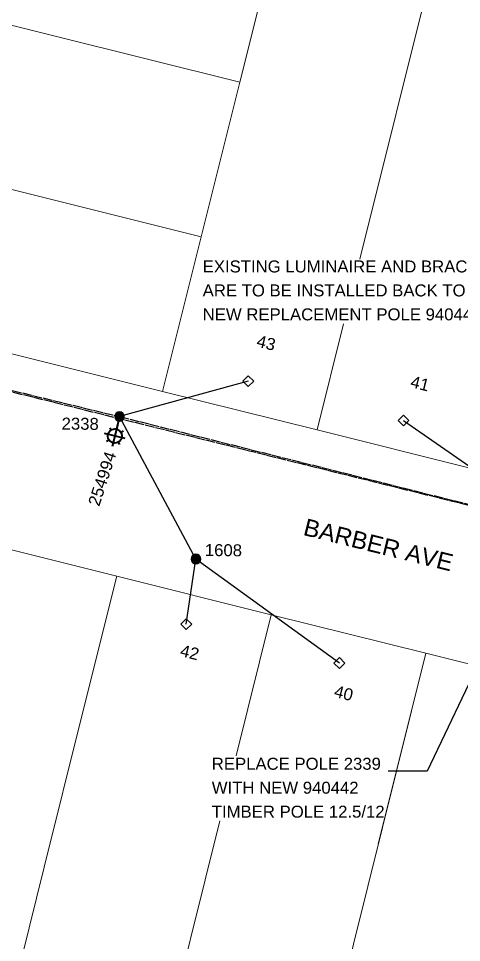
# Model space of a CAD drawing. Header units: metres. Extents: x 287062 to 288920, y 6261941 to 6263050.
# Drawn here: x 287783 to 287829.7, y 6262348.7 to 6262446 of the extents above; entities that cross this region are included whole.
import ezdxf
from ezdxf import colors
from ezdxf.entities.mleader import LeaderData, LeaderLine
from ezdxf.enums import TextEntityAlignment as Align
from ezdxf.math import Vec2, Vec3

# ---------------------------------------------------------------- set-up
doc = ezdxf.new("R2010")
doc.units = ezdxf.units.M
doc.linetypes.add('Cable Exist OH', pattern=[1, 1, 0])
doc.layers.get('0').update_dxf_attribs({"color": 6})
doc.layers.add('Cadastre Land Parcels_SP_EXT', color=9, linetype='Continuous', lineweight=5)
doc.layers.add('Cadastre Roads_SP_EXT', color=9, linetype='Continuous', lineweight=5)
for name, color, linetype in [('Equip_SP_SL_EXT', 7, 'Continuous'), ('Mains_HV_EXT', 7, 'Continuous'), ('Mains_LV_EXT', 7, 'Continuous'), ('Notes', 7, 'Continuous'), ('Services_SP_EXT', 7, 'Continuous'), ('SupportsOH_SP_TR_HV_LV_SL_EXT', 7, 'Continuous')]:
    doc.layers.add(name, color=color, linetype=linetype)
doc.styles.add('iecARIAL', font='arial.ttf', dxfattribs={"height": 2})
doc.styles.add('POLE_LABEL', font='arial.ttf')
doc.styles.get("Standard").update_dxf_attribs({"font": 'arial.ttf'})

# ---------------------------------------------------------------- blocks, each defined once
blk = doc.blocks.new('SL_LANTERN_EXT')
at = {"lineweight": 40}
for p, q in [((0, 1.97), (0, 6.47)), ((-2.25, 4.22), (2.25, 4.22)), ((-1.46, 5.68), (-1.06, 5.28)), ((1.46, 5.68), (1.06, 5.28)), ((-1.46, 2.76), (-1.06, 3.16)), ((0, 0), (0, 2.72)), ((1.46, 2.76), (1.06, 3.16))]:
    blk.add_line(p, q, dxfattribs=at)
blk.add_circle((0, 4.22), 1.5, dxfattribs=at)
at = {"style": 'iecARIAL', "flags": 8}
blk.add_attdef('ASSET_NUM', (1.5, 1.5), '', height=2.5, dxfattribs=at)
for tag, p, height, flags in [('OPERATING_VOLTAGE', (0.98, -1.65), 0.2, 9), ('ORIENTATION', (0.98, -1.85), 0.2, 9), ('OWNED_BY', (0.98, -2.05), 0.2, 9), ('CONSTRUCTED_VOLTAGE', (0.98, -0.65), 0.2, 9), ('CONTROL_TYPE', (0.98, -0.85), 0.2, 9), ('LANTERN_PURPOSE', (0.98, -1.05), 0.2, 9), ('LANTERN_TYPE', (0.98, -1.25), 0.2, 9), ('NO_PHASES', (0.98, -1.45), 0.2, 9), ('LNUMBER', (2.18, -3.25), 2.5, 8), ('STATE', (0.98, -2.25), 0.2, 9), ('USAGE', (0.98, -2.45), 0.2, 9), ('CEXIST', (0.98, -2.65), 0.2, 9), ('CNEW', (0.98, -2.85), 0.2, 9), ('CNUMBER', (0.98, -3.05), 0.2, 9), ('CREMOVE', (0.98, -3.25), 0.2, 9), ('CREPLACE', (0.98, -3.45), 0.2, 9), ('LKINGHEIGHT', (0.98, -3.65), 0.2, 9), ('LBRACKET', (0.98, -3.85), 0.2, 9), ('LBRACKETVOCAB', (0.98, -4.05), 0.2, 9), ('LCATEGORY', (0.98, -4.25), 0.2, 9), ('LCHARGE1', (0.98, -4.45), 0.2, 9), ('LCHARGE1PERCENT', (0.98, -4.65), 0.2, 9), ('LCHARGE2', (0.98, -4.85), 0.2, 9), ('LCHARGE2PERCENT', (0.98, -5.05), 0.2, 9), ('LCHARGE3', (0.98, -5.25), 0.2, 9), ('LCHARGE3PERCENT', (0.98, -5.45), 0.2, 9), ('LEXIST', (0.98, -5.65), 0.2, 9), ('LLAMP', (0.98, -5.85), 0.2, 9), ('LLAMPVOCAB', (0.98, -6.05), 0.2, 9), ('LMAST', (0.98, -6.25), 0.2, 9), ('LMASTVOCAB', (0.98, -6.45), 0.2, 9), ('LNEW', (0.98, -6.65), 0.2, 9), ('LANTNUMBER', (0.98, -6.85), 0.2, 9), ('LOUTREACH', (0.98, -7.25), 0.2, 9), ('LOUTREACHVOCAB', (0.98, -7.45), 0.2, 9), ('LRATECODE', (0.98, -7.65), 0.2, 9), ('LREMOVE', (0.98, -7.85), 0.2, 9), ('STREETNAME', (0.98, -9.25), 0.2, 9), ('SUBURB', (0.98, -9.45), 0.2, 1), ('LREPLACE', (0.98, -8.05), 0.2, 9), ('LTYPE', (0.98, -8.25), 0.2, 9), ('LTYPEVOCAB', (0.98, -8.45), 0.2, 9), ('LEGEND', (0.98, -8.65), 0.2, 9), ('LOCATION', (0.98, -8.85), 0.2, 9), ('NOTES', (0.98, -9.05), 0.2, 9)]:
    blk.add_attdef(tag, p, '', height=height, dxfattribs=dict(flags=flags))
blk = doc.blocks.new('CCP_EXT')
at = {"flags": 9}
for tag, p in [('STATE', (0, -1.8)), ('USAGE', (0, -1.2)), ('LEGEND', (0, -1.4)), ('LIFE_SUPPORT', (0, -1.6)), ('NOTES', (0, -2))]:
    blk.add_attdef(tag, text='', height=0.2, dxfattribs=at).set_placement(p, align=Align.MIDDLE_LEFT)
blk.add_wipeout([(0, 0.566), (0.566, 0), (0, -0.566), (-0.566, 0)])
blk.add_lwpolyline([(-0.566, 0), (0, 0.566), (0.566, 0), (0, -0.566), (-0.566, 0)])
at = {"flags": 1}
blk.add_attdef('Z', (0, 0), '', height=0.2, dxfattribs=at)
at = {"flags": 9}
for tag, p in [('CCP_TYPE', (0, 0)), ('OPERATING_VOLTAGE', (0, -0.6)), ('ORIENTATION', (0, -0.8)), ('OWNED_BY', (0, -1)), ('CONSTRUCTED_VOLTAGE', (0, -0.2)), ('NO_PHASES', (0, -0.4))]:
    blk.add_attdef(tag, text='', height=0.2, dxfattribs=at).set_placement(p, align=Align.MIDDLE_LEFT)
blk = doc.blocks.new('POLE_EXT')
blk.add_hatch(color=256).paths.add_polyline_path([(-1, 0, 1), (1, 0, 1)])
blk.add_lwpolyline([(-1, 0, 1), (1, 0, 1)], format="xyb", close=True)
for tag, height, flags, p in [('pNumber', 2.5, 8, (-17.84, 2.07)), ('OWNED_BY', 0.2, 9, (1.35, -0.4)), ('SPECIAL_USE', 0.2, 9, (1.35, -0.8)), ('STATE', 0.2, 9, (1.35, -1)), ('cLV', 0.2, 9, (1.35, -1.4)), ('hDepth', 0.2, 9, (1.35, -1.6)), ('hDia', 0.2, 9, (1.35, -1.8)), ('cHV', 0.2, 9, (1.35, -2)), ('PARENT', 0.2, 9, (1.35, -0.6)), ('USAGE', 0.2, 9, (1.35, -1.2)), ('cLinedev', 0.2, 9, (1.35, -3.4)), ('pExisting', 0.2, 9, (1.35, -3.8)), ('LBRACKET', 0.2, 9, (1.35, -2.2)), ('LExisting', 0.2, 9, (1.35, -2.4)), ('LANTNUMBER', 0.2, 9, (1.35, -2.6)), ('LOther', 0.2, 9, (1.35, -2.8)), ('LRemove', 0.2, 9, (1.35, -3)), ('LEGEND', 0.2, 9, (1.35, -3.2)), ('LOCATION', 0.2, 9, (1.35, -3.6)), ('pFooting', 0.2, 9, (1.35, -4.4)), ('pNew', 0.2, 9, (1.35, -4.6)), ('pRelocate', 0.2, 9, (1.35, -5)), ('pRemove', 0.2, 9, (1.35, -5.2)), ('pReplace', 0.2, 9, (1.35, -5.4)), ('pStay', 0.2, 9, (1.35, -5.6)), ('pType', 0.2, 9, (1.35, -5.8)), ('PFNUMBER', 0.2, 9, (1.35, -4)), ('NEWPFNUMBER', 0.2, 9, (1.35, -4.2)), ('cspan', 0.2, 9, (1.35, -6)), ('STREETNAME', 0.2, 9, (1.35, -6.2)), ('SUBURB', 0.2, 9, (1.35, -6.4)), ('OPERATED_BY', 0.2, 9, (1.36, -7.01)), ('NOTES', 0.2, 9, (1.35, -6.6)), ('MAINTAINED_BY', 0.2, 9, (1.36, -6.81))]:
    blk.add_attdef(tag, text='', height=height, dxfattribs=dict(flags=flags)).set_placement(p, align=Align.MIDDLE_LEFT)
at = {"style": 'POLE_LABEL'}
for tag, height, flags, p in [('ASSET_NUM', 2.5, 8, (2, 2)), ('STRUCTURE_PLANT_NUMBER', 0.2, 9, (1.35, 0.03)), ('STREET_CODE', 0.2, 9, (1.35, -0.2))]:
    blk.add_attdef(tag, text='', height=height, dxfattribs=dict(at, flags=flags)).set_placement(p, align=Align.MIDDLE_LEFT)
at = {"flags": 1}
blk.add_attdef('Z', (1.35, -7.33), '', height=0.2, dxfattribs=at)

msp = doc.modelspace()

# ---------------------------------------------------------------- linework, layer by layer
at = {"layer": 'Cadastre Land Parcels_SP_EXT', "linetype": 'Continuous'}
for points in [[(287810.403, 6262455.515), (287786.005, 6262461.601), (287761.599, 6262467.689), (287757.541, 6262451.421), (287806.336, 6262439.247), (287810.403, 6262455.515)], [(287806.336, 6262439.247), (287757.541, 6262451.421), (287753.483, 6262435.154), (287802.27, 6262422.984), (287806.336, 6262439.247)], [(287802.27, 6262422.984), (287753.483, 6262435.154), (287749.405, 6262418.881), (287798.205, 6262406.72), (287802.27, 6262422.984)], [(287785.756, 6262356.686), (287789.714, 6262372.577), (287793.375, 6262387.273), (287748.443, 6262398.496), (287743.597, 6262395.584), (287740.869, 6262384.62), (287737.119, 6262369.546), (287732.962, 6262352.838), (287781.757, 6262340.634), (287785.756, 6262356.686)]]:
    msp.add_lwpolyline(points, close=True, dxfattribs=at)
for points in [[(287818.964, 6262420.637), (287826.671, 6262451.457), (287810.403, 6262455.515), (287806.336, 6262439.247), (287802.27, 6262422.984), (287798.205, 6262406.72), (287814.471, 6262402.666), (287817.262, 6262413.828)], [(287817.262, 6262413.828), (287814.471, 6262402.666), (287830.738, 6262398.613), (287842.939, 6262447.4), (287826.671, 6262451.457), (287818.964, 6262420.637)], [(287805.946, 6262368.376), (287809.644, 6262383.221), (287793.375, 6262387.273), (287789.714, 6262372.577), (287785.756, 6262356.686), (287781.757, 6262340.634), (287798.026, 6262336.582), (287804.244, 6262361.543)], [(287820.917, 6262359.11), (287825.913, 6262379.168), (287809.644, 6262383.221), (287805.946, 6262368.376)], [(287818.292, 6262348.576), (287825.913, 6262379.168), (287842.183, 6262375.116), (287830.564, 6262328.478), (287814.295, 6262332.531), (287818.292, 6262348.576)], [(287804.244, 6262361.543), (287798.026, 6262336.582), (287814.295, 6262332.531), (287818.292, 6262348.576)]]:
    msp.add_lwpolyline(points, dxfattribs=at)
at = {"layer": 'Mains_LV_EXT', "linetype": 'Cable Exist OH'}
msp.add_lwpolyline([(287751.374, 6262414.335), (287793.675, 6262404.076)], dxfattribs=at)
at = {"layer": 'Services_SP_EXT'}
msp.add_lwpolyline([(287801.721, 6262389.09), (287793.675, 6262404.076)], dxfattribs=at)

# ---------------------------------------------------------------- block references
at = {"layer": 'Equip_SP_SL_EXT', "xscale": 0.5, "yscale": 0.5, "zscale": 0.5, "rotation": 166.324850477328}
msp.add_blockref('SL_LANTERN_EXT', (287793.675, 6262404.076), dxfattribs=at)
at = {"layer": 'SupportsOH_SP_TR_HV_LV_SL_EXT', "xscale": 0.5, "yscale": 0.5, "zscale": 0.5}
for p in [(287793.675, 6262404.076), (287801.721, 6262389.09)]:
    msp.add_blockref('POLE_EXT', p, dxfattribs=at)

# ---------------------------------------------------------------- texts
at = {"layer": 'Cadastre Land Parcels_SP_EXT'}
for s, rotation, p in [('43', 346.00375, (287808.018, 6262411.456)), ('41', 346.15802, (287824.216, 6262407.182)), ('42', 346.02316, (287799.968, 6262378.893)), ('40', 345.8862, (287816.178, 6262374.609))]:
    msp.add_text(s, height=1.26, rotation=rotation, dxfattribs=at).set_placement(p)
at = {"layer": 'Cadastre Roads_SP_EXT', "color": 7}
msp.add_text('BARBER AVE', height=1.8, rotation=346.11722, dxfattribs=at).set_placement((287812.917, 6262391.636))
at = {"layer": 'Equip_SP_SL_EXT'}
msp.add_text('254994', height=1.26, rotation=71.82568, dxfattribs=at).set_placement((287791.525, 6262394.552))
at = {"layer": 'Notes', "color": 7, "lineweight": -3, "char_height": 1.26, "attachment_point": 1, "line_spacing_factor": 1.2}
for s, insert, width in [('EXISTING LUMINAIRE AND BRACKET\\PARE TO BE INSTALLED BACK TO THIS\\PNEW REPLACEMENT POLE 940442', (287802.428, 6262420.499), 33.46188), ('REPLACE POLE 2339 WITH NEW 940442 TIMBER POLE 12.5/12', (287803.386, 6262368.179), 21.74819)]:
    msp.add_mtext(s, dxfattribs=dict(at, insert=insert, width=width))
at = {"layer": 'SupportsOH_SP_TR_HV_LV_SL_EXT'}
for s, p in [('2338', (287787.57, 6262402.711)), ('1608', (287802.65, 6262389.409))]:
    msp.add_text(s, height=1.26, rotation=359.4353, dxfattribs=at).set_placement(p)

# ---------------------------------------------------------------- leaders
at = {"layer": 'Notes', "lineweight": 0}
ml = msp.add_multileader_mtext('Standard', dxfattribs=at)
ml.set_content('')
ml.set_leader_properties()
ml.build(insert=Vec2(0, 0))
ml.multileader.update_dxf_attribs({"arrow_head_size": 2})
ctx = ml.context
ctx.base_point, ctx.char_height, ctx.arrow_head_size, ctx.landing_gap_size, ctx.plane_origin = Vec3(287821.945, 6262366.774), 2, 2, 1, Vec3(287850.629, 6262358.821)
notes = []
notes.append((ctx, [(0, (1, 1, 0), (287826.064, 6262366.774), (-1, 0), 4.119, [(0, [(287837.065, 6262389.911)], 0, [])])]))
ctx.mtext, ml.multileader.dxf.content_type = None, 0
for ctx, leaders in notes:
    for number, flags, end, landing, length, lines in leaders:
        leader = LeaderData()
        leader.index, (leader.has_last_leader_line, leader.has_dogleg_vector, leader.attachment_direction) = number, flags
        leader.last_leader_point, leader.dogleg_vector, leader.dogleg_length = Vec3(end), Vec3(landing), length
        for number, points, colour, breaks in lines:
            line = LeaderLine()
            line.index, line.vertices, line.color, line.breaks = number, Vec3.list(points), colors.encode_raw_color(colour), breaks
            leader.lines.append(line)
        ctx.leaders.append(leader)

# ---------------------------------------------------------------- next in the draw order: block references
at = {"layer": 'Services_SP_EXT'}
for p in [(287807.233, 6262407.797), (287823.579, 6262403.667), (287800.702, 6262382.226), (287816.816, 6262378.147)]:
    msp.add_blockref('CCP_EXT', p, dxfattribs=at)

# ---------------------------------------------------------------- next in the draw order: linework, layer by layer
at = {"layer": 'Cadastre Roads_SP_EXT', "linetype": 'Continuous'}
for points in [[(287989.759, 6262359.023), (287973.78, 6262362.984), (287957.801, 6262366.945), (287938.28, 6262371.811), (287918.523, 6262376.735), (287899.233, 6262381.543), (287879.591, 6262386.438), (287875.902, 6262387.357), (287863.325, 6262390.491), (287847.058, 6262394.545), (287839.024, 6262396.547), (287830.738, 6262398.613), (287814.471, 6262402.666), (287798.205, 6262406.72), (287749.405, 6262418.881), (287749.405, 6262418.881)], [(287748.443, 6262398.496), (287793.375, 6262387.273), (287809.644, 6262383.221), (287825.913, 6262379.168), (287842.183, 6262375.116), (287858.452, 6262371.064), (287874.721, 6262367.012), (287892.66, 6262362.543)]]:
    msp.add_lwpolyline(points, dxfattribs=at)
at = {"layer": 'Mains_HV_EXT', "linetype": 'Cable Exist OH'}
msp.add_lwpolyline([(287840.056, 6262392.336), (287751.374, 6262414.335)], dxfattribs=at)
at = {"layer": 'Mains_LV_EXT', "linetype": 'Cable Exist OH'}
msp.add_lwpolyline([(287793.675, 6262404.076), (287839.597, 6262392.535)], dxfattribs=at)
at = {"layer": 'Services_SP_EXT'}
for points in [[(287807.233, 6262407.797), (287793.675, 6262404.076)], [(287823.579, 6262403.667), (287839.597, 6262392.535)], [(287800.702, 6262382.227), (287801.721, 6262389.09)], [(287816.816, 6262378.147), (287801.721, 6262389.09)]]:
    msp.add_lwpolyline(points, dxfattribs=at)

doc.saveas('drawing.dxf')
